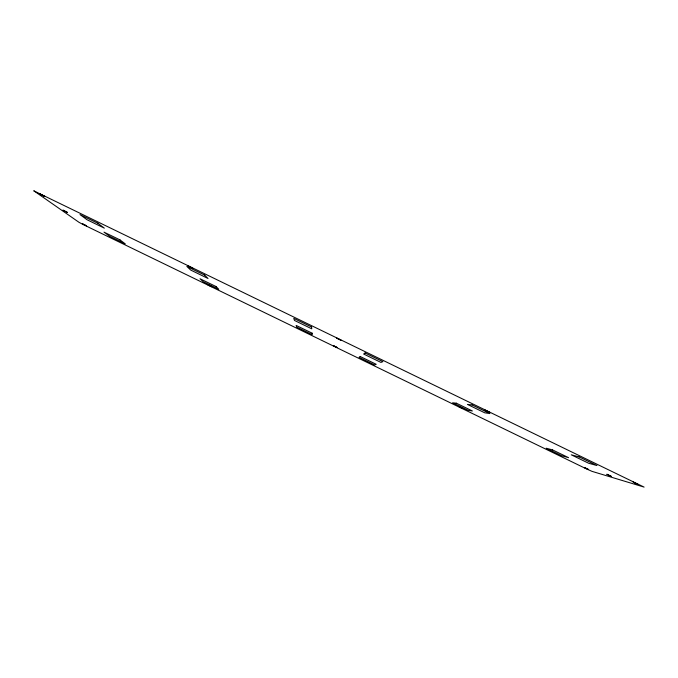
<?xml version="1.0" encoding="UTF-8"?>
<svg xmlns="http://www.w3.org/2000/svg" width="678" height="678" viewBox="0 0 678 678"><rect width="100%" height="100%" fill="white"/><g stroke="black" fill="none" stroke-linecap="round" stroke-linejoin="round"><path stroke-width="1.02" d="M207.968 284.76L211.79 286.675L207.968 284.76M33.908 190.874L78.936 222.274L82.767 224.35L586.97 469.134L591.996 471.354L644.1 487.092L33.908 190.874M459.023 406.664L462.879 408.512L459.023 406.664M360.204 356.518L359.043 357.365L374.637 364.934L376.231 364.298L360.204 356.518M365.069 352.975L363.637 354.018L380.934 362.416L382.901 361.637L365.069 352.975M484.795 410.063L489.372 412.249L484.795 410.063M39.934 194.027L44.629 196.425L39.934 194.027M63.003 210.172L67.266 212.341L63.003 210.172M336.525 338.051L340.975 340.246L336.525 338.051M82.521 223.833L86.428 225.808L82.521 223.833M333.534 345.721L337.297 347.577L333.534 345.721M456.353 403.198L452.607 402.791L468.21 410.36L472.38 410.978L456.353 403.198M472.058 404.919L467.439 404.41L484.736 412.809L489.897 413.572L472.058 404.919M584.648 467.659L588.58 469.532L584.648 467.659M606.92 474.286L611.192 476.329L606.92 474.286M633.235 482.126L637.913 484.355L633.235 482.126M188.306 266.056L192.713 268.31L188.306 266.056M552.545 449.895L546.205 448.226L561.808 455.802L568.579 457.675L552.545 449.895M579.097 456.879L571.274 454.819L588.589 463.227L596.937 465.54L579.097 456.879M97.793 223.231L79.987 214.579L87.055 219.748L104.327 228.139L97.793 223.231M204.671 275.107L186.857 266.462L190.738 270.081L208.019 278.472L204.671 275.107M311.592 327.016L293.769 318.363L294.464 320.44L311.753 328.83L311.592 327.016M119.998 239.902L103.988 232.139L109.717 236.325L125.286 243.885L119.998 239.902M216.053 286.54L200.035 278.768L203.18 281.701L218.765 289.26L216.053 286.54M312.143 333.186L296.125 325.415L296.693 327.093L312.278 334.661L312.143 333.186"/></g></svg>
